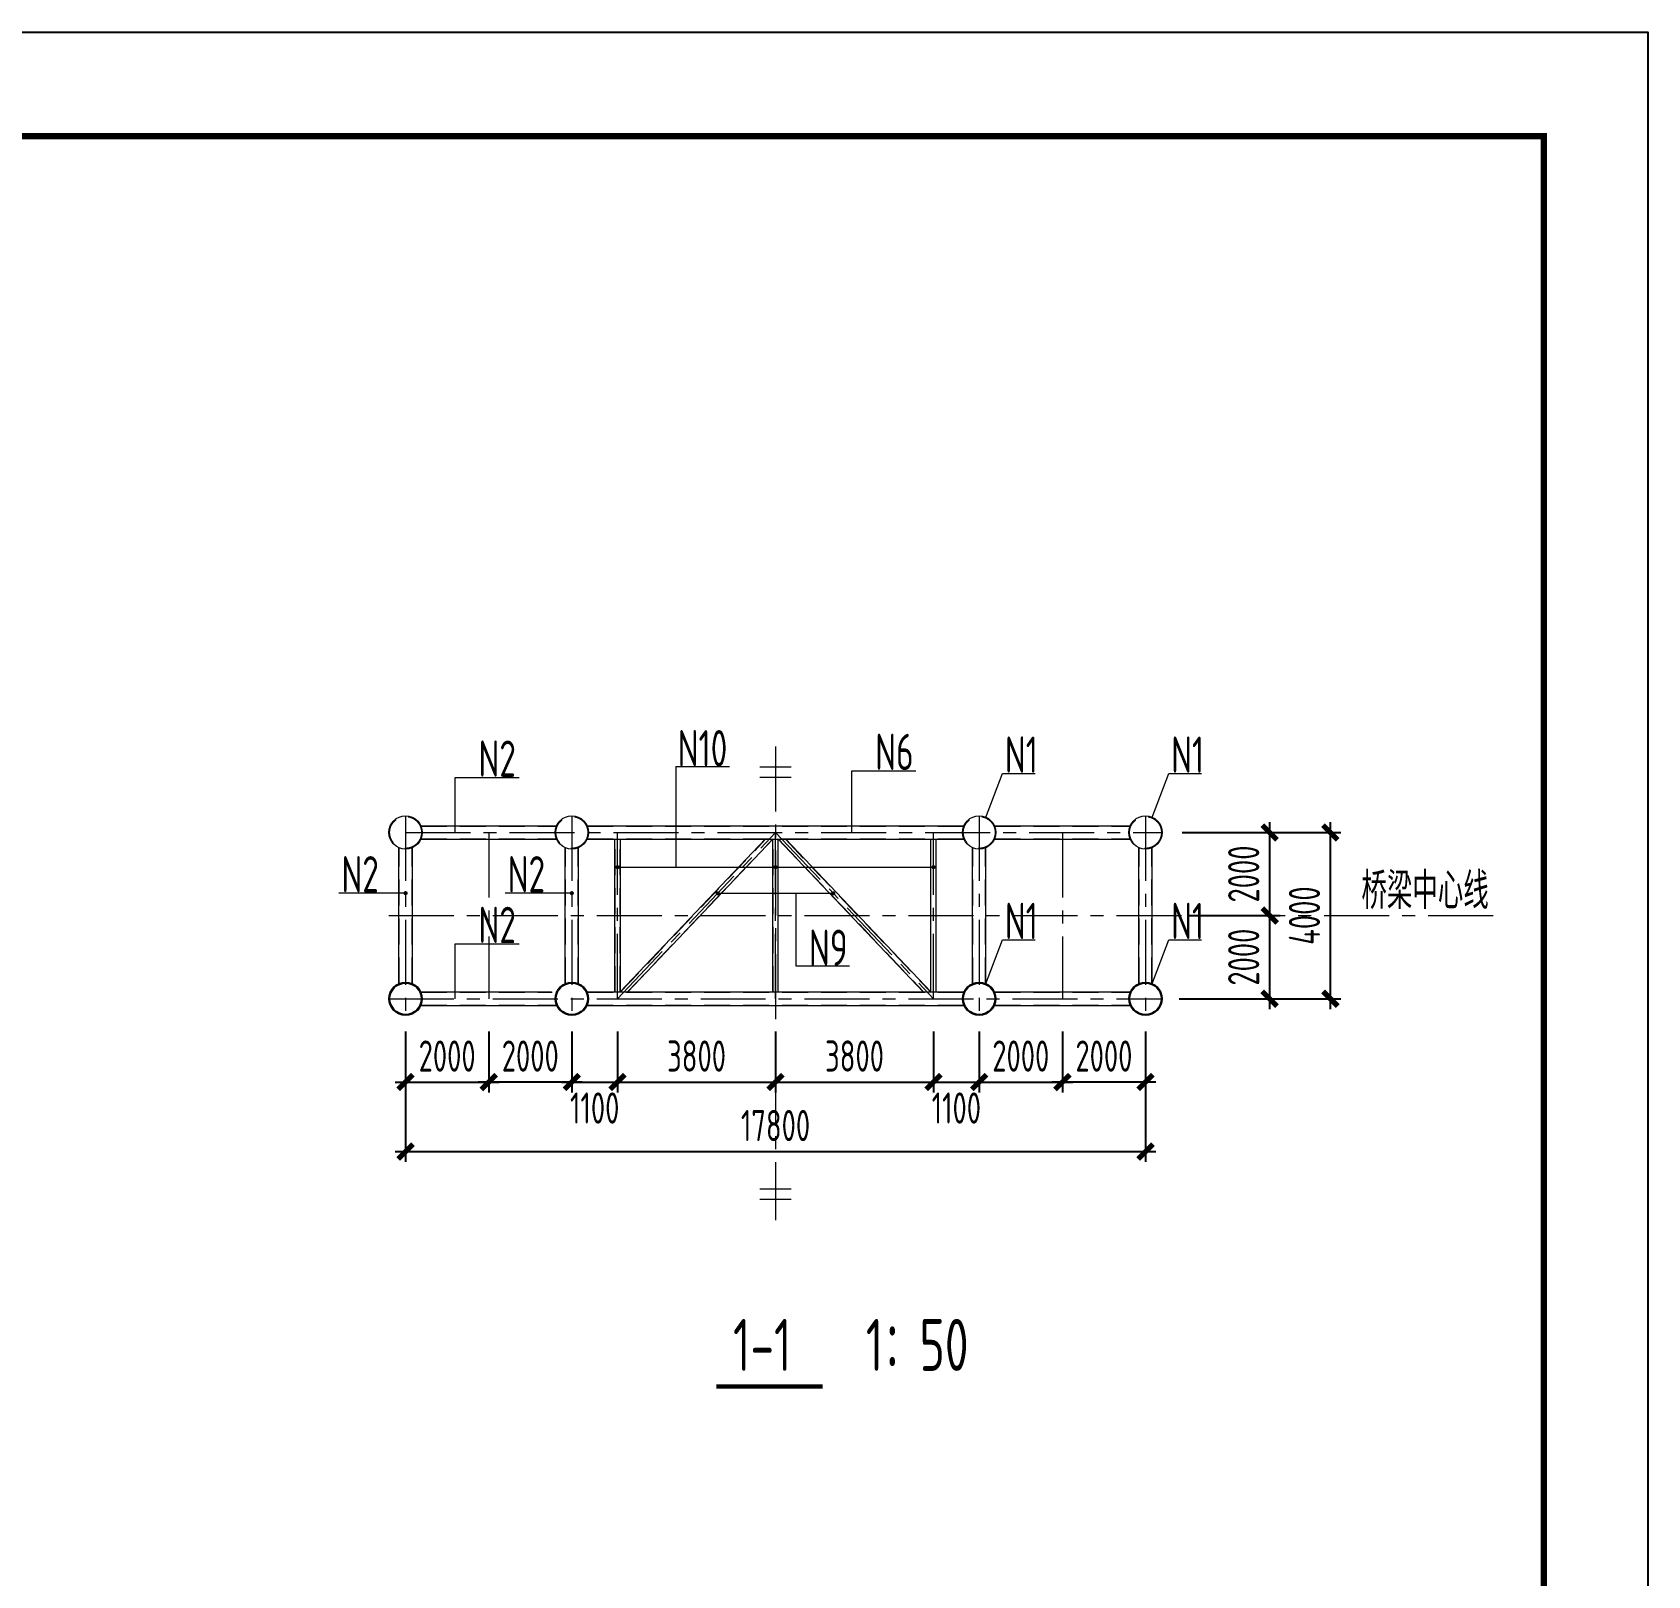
# Model space of a CAD drawing. Extents: x -2876908 to 633791, y -1383861 to 872234.
# Drawn here: x -1151679 to -1073956, y -153616 to -79366 of the extents above; entities that cross this region are included whole.
import ezdxf
from ezdxf.enums import TextEntityAlignment as Align

# ---------------------------------------------------------------- set-up
doc = ezdxf.new("R2010")
doc.units = 0
doc.header["$LTSCALE"] = 5
doc.header["$MEASUREMENT"] = 0
doc.linetypes.add('CENTER', pattern=[2, 1.25, -0.25, 0.25, -0.25])
doc.linetypes.add('DASHED', pattern=[0.75, 0.5, -0.25])
doc.layers.get('0').update_dxf_attribs({"linetype": 'CONTINUOUS', "lineweight": 25})
doc.layers.get('DEFPOINTS').update_dxf_attribs({"color": 35, "linetype": 'CONTINUOUS', "lineweight": 13})
for name, color, linetype, lineweight in [('1粗实线', 1, 'CONTINUOUS', 30), ('3中心线', 6, 'CENTER', 18), ('4虚线', 2, 'DASHED', 18), ('5标注', 3, 'CONTINUOUS', 15), ('6文本', 7, 'CONTINUOUS', 15), ('8轮廓线', 4, 'CONTINUOUS', 15), ('DIM', 3, 'CONTINUOUS', 0), ('HFZT', 5, 'CONTINUOUS', 15), ('REIND', 1, 'CONTINUOUS', 0), ('THIN', 7, 'CONTINUOUS', 0)]:
    doc.layers.add(name, color=color, linetype=linetype, lineweight=lineweight)
doc.layers.add('M_Dim', color=3, linetype='CONTINUOUS')
doc.layers.add('M_Prof', color=2, linetype='CONTINUOUS')
doc.styles.add('TSSD_Dimension', font='tssdeng.shx', dxfattribs={"width": 0.7, "bigfont": 'hztxt.shx'})
doc.styles.add('TSSD_NORM', font='tssdeng.shx', dxfattribs={"width": 0.7, "bigfont": 'hztxt.shx'})
doc.dimstyles.new('SJSYB-(50)$7', dxfattribs={"dimscale": 50, "dimtxt": 3.5, "dimasz": 1.5, "dimexe": 1, "dimexo": 1, "dimgap": 0.65, "dimtad": 1, "dimdec": 0, "dimzin": 0, "dimdsep": 46, "dimtxsty": 'TSSD_NORM', "dimblk": 'OBLIQUE', "dimcen": 0, "dimclrd": 256, "dimclre": 256, "dimclrt": 7, "dimadec": 0, "dimazin": 0, "dimtfac": 1, "dimtdec": 0, "dimtmove": 1, "dimatfit": 3, "dimldrblk": 'NONE', "dimfxl": 4, "dimfxlon": 1, "dimtolj": 1, "dimtzin": 0, "dimlwd": -1, "dimlwe": -1, "dimarcsym": 0})
doc.dimstyles.new('TSSD_100_100', dxfattribs={"dimtxt": 300, "dimasz": 100, "dimexe": 100, "dimexo": 250, "dimgap": 100, "dimtad": 1, "dimdec": 0, "dimzin": 0, "dimdsep": 46, "dimtxsty": 'TSSD_Dimension', "dimblk": 'ARCHTICK', "dimblk1": 'ARCHTICK', "dimblk2": 'ARCHTICK', "dimcen": 0, "dimdle": 100, "dimclrt": 7, "dimadec": 0, "dimazin": 0, "dimtfac": 1, "dimtdec": 0, "dimtix": 1, "dimtmove": 2, "dimatfit": 3, "dimfxl": 1, "dimtolj": 1, "dimtzin": 0, "dimarcsym": 0})

# ---------------------------------------------------------------- blocks, each defined once
blk = doc.blocks.new('施工设计图框')
at = {"color": 7, "linetype": 'Continuous'}
blk.add_lwpolyline([(-395.5, -13.5), (-395.5, 283.5), (24.5, 283.5), (24.5, -13.5), (-395.5, -13.5)], dxfattribs=at)
at = {"layer": '1粗实线', "color": 7, "linetype": 'Continuous', "const_width": 0.6}
blk.add_lwpolyline([(-370.5, -3.5), (-370.5, 273.5), (14.5, 273.5), (14.5, -3.5), (-370.5, -3.5)], dxfattribs=at)
at = {"layer": 'HFZT', "color": 2, "style": 'TSSD_NORM', "width": 0.7}
for tag, height, p in [('比例尺', 2.5, (7.25, 17.5)), ('图号', 2.5, (-20.49, 3.5)), ('日期', 2.5, (7.25, 3.5)), ('图名', 4, (-76.24, 0.75))]:
    blk.add_attdef(tag, text='', height=height, dxfattribs=at).set_placement(p, align=Align.MIDDLE)
blk = doc.blocks.new('_ArchTick')
at = {"color": 0, "linetype": 'ByBlock', "const_width": 0.5}
blk.add_lwpolyline([(-0.71, -0.71), (0.71, 0.71)], dxfattribs=at)
blk = doc.blocks.new('*D1970')
at = {"layer": 'DEFPOINTS', "color": 0, "transparency": 16777216}
for p in [(-1133719, -126184), (-1129719, -126184), (-1129719, -129867)]:
    blk.add_point(p, dxfattribs=at)
at = {"layer": 'DIM', "color": 0, "lineweight": -2, "transparency": 16777216}
for p, q in [((-1133719, -127434), (-1133719, -130367)), ((-1129719, -127434), (-1129719, -130367)), ((-1134219, -129867), (-1129219, -129867))]:
    blk.add_line(p, q, dxfattribs=at)
at = {"layer": 'DIM', "color": 0, "lineweight": -2, "transparency": 16777216, "xscale": 500, "yscale": 500, "zscale": 500, "rotation": 180}
blk.add_blockref('_ArchTick', (-1133719, -129867), dxfattribs=at)
at = {"layer": 'DIM', "color": 0, "lineweight": -2, "transparency": 16777216, "xscale": 500, "yscale": 500, "zscale": 500}
blk.add_blockref('_ArchTick', (-1129719, -129867), dxfattribs=at)
at = {"layer": 'DIM', "color": 7, "transparency": 16777216, "insert": (-1131719, -128617), "char_height": 1500, "attachment_point": 5, "style": 'TSSD_Dimension'}
blk.add_mtext('\\A1;2000', dxfattribs=at)
blk = doc.blocks.new('*D1973')
at = {"layer": 'DEFPOINTS', "color": 0, "transparency": 16777216}
for p in [(-1129719, -126184), (-1125719, -126184), (-1129719, -129867)]:
    blk.add_point(p, dxfattribs=at)
at = {"layer": 'DIM', "color": 0, "lineweight": -2, "transparency": 16777216}
for p, q in [((-1129719, -127434), (-1129719, -130367)), ((-1125719, -127434), (-1125719, -130367)), ((-1125219, -129867), (-1130219, -129867))]:
    blk.add_line(p, q, dxfattribs=at)
at = {"layer": 'DIM', "color": 0, "lineweight": -2, "transparency": 16777216, "xscale": 500, "yscale": 500, "zscale": 500, "rotation": 180}
blk.add_blockref('_ArchTick', (-1129719, -129867), dxfattribs=at)
at = {"layer": 'DIM', "color": 0, "lineweight": -2, "transparency": 16777216, "xscale": 500, "yscale": 500, "zscale": 500}
blk.add_blockref('_ArchTick', (-1125719, -129867), dxfattribs=at)
at = {"layer": 'DIM', "color": 7, "transparency": 16777216, "insert": (-1127719, -128617), "char_height": 1500, "attachment_point": 5, "style": 'TSSD_Dimension'}
blk.add_mtext('\\A1;2000', dxfattribs=at)
blk = doc.blocks.new('*D1974')
at = {"layer": 'DEFPOINTS', "color": 0, "transparency": 16777216}
for p in [(-1106119, -126184), (-1102119, -126184), (-1102119, -129867)]:
    blk.add_point(p, dxfattribs=at)
at = {"layer": 'DIM', "color": 0, "lineweight": -2, "transparency": 16777216}
for p, q in [((-1106119, -127434), (-1106119, -130367)), ((-1102119, -127434), (-1102119, -130367)), ((-1106619, -129867), (-1101619, -129867))]:
    blk.add_line(p, q, dxfattribs=at)
at = {"layer": 'DIM', "color": 0, "lineweight": -2, "transparency": 16777216, "xscale": 500, "yscale": 500, "zscale": 500, "rotation": 180}
blk.add_blockref('_ArchTick', (-1106119, -129867), dxfattribs=at)
at = {"layer": 'DIM', "color": 0, "lineweight": -2, "transparency": 16777216, "xscale": 500, "yscale": 500, "zscale": 500}
blk.add_blockref('_ArchTick', (-1102119, -129867), dxfattribs=at)
at = {"layer": 'DIM', "color": 7, "transparency": 16777216, "insert": (-1104119, -128617), "char_height": 1500, "attachment_point": 5, "style": 'TSSD_Dimension'}
blk.add_mtext('\\A1;2000', dxfattribs=at)
blk = doc.blocks.new('*D1975')
at = {"layer": 'DEFPOINTS', "color": 0, "transparency": 16777216}
for p in [(-1102119, -126184), (-1098119, -126184), (-1102119, -129867)]:
    blk.add_point(p, dxfattribs=at)
at = {"layer": 'DIM', "color": 0, "lineweight": -2, "transparency": 16777216}
for p, q in [((-1102119, -127434), (-1102119, -130367)), ((-1098119, -127434), (-1098119, -130367)), ((-1097619, -129867), (-1102619, -129867))]:
    blk.add_line(p, q, dxfattribs=at)
at = {"layer": 'DIM', "color": 0, "lineweight": -2, "transparency": 16777216, "xscale": 500, "yscale": 500, "zscale": 500, "rotation": 180}
blk.add_blockref('_ArchTick', (-1102119, -129867), dxfattribs=at)
at = {"layer": 'DIM', "color": 0, "lineweight": -2, "transparency": 16777216, "xscale": 500, "yscale": 500, "zscale": 500}
blk.add_blockref('_ArchTick', (-1098119, -129867), dxfattribs=at)
at = {"layer": 'DIM', "color": 7, "transparency": 16777216, "insert": (-1100119, -128617), "char_height": 1500, "attachment_point": 5, "style": 'TSSD_Dimension'}
blk.add_mtext('\\A1;2000', dxfattribs=at)
blk = doc.blocks.new('*D1976')
at = {"layer": 'DEFPOINTS', "color": 0, "transparency": 16777216}
for p in [(-1125719, -126184), (-1123519, -126184), (-1123519, -129867)]:
    blk.add_point(p, dxfattribs=at)
at = {"layer": 'DIM', "color": 0, "lineweight": -2, "transparency": 16777216}
for p, q in [((-1125719, -127434), (-1125719, -130367)), ((-1123519, -127434), (-1123519, -130367)), ((-1126219, -129867), (-1123019, -129867))]:
    blk.add_line(p, q, dxfattribs=at)
at = {"layer": 'DIM', "color": 0, "lineweight": -2, "transparency": 16777216, "xscale": 500, "yscale": 500, "zscale": 500, "rotation": 180}
blk.add_blockref('_ArchTick', (-1125719, -129867), dxfattribs=at)
at = {"layer": 'DIM', "color": 0, "lineweight": -2, "transparency": 16777216, "xscale": 500, "yscale": 500, "zscale": 500}
blk.add_blockref('_ArchTick', (-1123519, -129867), dxfattribs=at)
at = {"layer": 'DIM', "color": 7, "transparency": 16777216, "insert": (-1124619, -131117), "char_height": 1500, "attachment_point": 5, "style": 'TSSD_Dimension'}
blk.add_mtext('\\A1;1100', dxfattribs=at)
blk = doc.blocks.new('*D1977')
at = {"layer": 'DEFPOINTS', "color": 0, "transparency": 16777216}
for p in [(-1123519, -126184), (-1115919, -126184), (-1115919, -129867)]:
    blk.add_point(p, dxfattribs=at)
at = {"layer": 'DIM', "color": 0, "lineweight": -2, "transparency": 16777216}
for p, q in [((-1123519, -127434), (-1123519, -130367)), ((-1115919, -127434), (-1115919, -130367)), ((-1124019, -129867), (-1115419, -129867))]:
    blk.add_line(p, q, dxfattribs=at)
at = {"layer": 'DIM', "color": 0, "lineweight": -2, "transparency": 16777216, "xscale": 500, "yscale": 500, "zscale": 500, "rotation": 180}
blk.add_blockref('_ArchTick', (-1123519, -129867), dxfattribs=at)
at = {"layer": 'DIM', "color": 0, "lineweight": -2, "transparency": 16777216, "xscale": 500, "yscale": 500, "zscale": 500}
blk.add_blockref('_ArchTick', (-1115919, -129867), dxfattribs=at)
at = {"layer": 'DIM', "color": 7, "transparency": 16777216, "insert": (-1119719, -128617), "char_height": 1500, "attachment_point": 5, "style": 'TSSD_Dimension'}
blk.add_mtext('\\A1;3800', dxfattribs=at)
blk = doc.blocks.new('*D1978')
at = {"layer": 'DEFPOINTS', "color": 0, "transparency": 16777216}
for p in [(-1115919, -126184), (-1108319, -126184), (-1108319, -129867)]:
    blk.add_point(p, dxfattribs=at)
at = {"layer": 'DIM', "color": 0, "lineweight": -2, "transparency": 16777216}
for p, q in [((-1115919, -127434), (-1115919, -130367)), ((-1108319, -127434), (-1108319, -130367)), ((-1116419, -129867), (-1107819, -129867))]:
    blk.add_line(p, q, dxfattribs=at)
at = {"layer": 'DIM', "color": 0, "lineweight": -2, "transparency": 16777216, "xscale": 500, "yscale": 500, "zscale": 500, "rotation": 180}
blk.add_blockref('_ArchTick', (-1115919, -129867), dxfattribs=at)
at = {"layer": 'DIM', "color": 0, "lineweight": -2, "transparency": 16777216, "xscale": 500, "yscale": 500, "zscale": 500}
blk.add_blockref('_ArchTick', (-1108319, -129867), dxfattribs=at)
at = {"layer": 'DIM', "color": 7, "transparency": 16777216, "insert": (-1112119, -128617), "char_height": 1500, "attachment_point": 5, "style": 'TSSD_Dimension'}
blk.add_mtext('\\A1;3800', dxfattribs=at)
blk = doc.blocks.new('*D1979')
at = {"layer": 'DEFPOINTS', "color": 0, "transparency": 16777216}
for p in [(-1108319, -126184), (-1106119, -126184), (-1106119, -129867)]:
    blk.add_point(p, dxfattribs=at)
at = {"layer": 'DIM', "color": 0, "lineweight": -2, "transparency": 16777216}
for p, q in [((-1108319, -127434), (-1108319, -130367)), ((-1106119, -127434), (-1106119, -130367)), ((-1108819, -129867), (-1105619, -129867))]:
    blk.add_line(p, q, dxfattribs=at)
at = {"layer": 'DIM', "color": 0, "lineweight": -2, "transparency": 16777216, "xscale": 500, "yscale": 500, "zscale": 500, "rotation": 180}
blk.add_blockref('_ArchTick', (-1108319, -129867), dxfattribs=at)
at = {"layer": 'DIM', "color": 0, "lineweight": -2, "transparency": 16777216, "xscale": 500, "yscale": 500, "zscale": 500}
blk.add_blockref('_ArchTick', (-1106119, -129867), dxfattribs=at)
at = {"layer": 'DIM', "color": 7, "transparency": 16777216, "insert": (-1107219, -131117), "char_height": 1500, "attachment_point": 5, "style": 'TSSD_Dimension'}
blk.add_mtext('\\A1;1100', dxfattribs=at)
blk = doc.blocks.new('*D1980')
at = {"layer": 'DEFPOINTS', "color": 0, "transparency": 16777216}
for p in [(-1133719, -127434), (-1098119, -127434), (-1098119, -133210)]:
    blk.add_point(p, dxfattribs=at)
at = {"layer": 'DIM', "color": 0, "lineweight": -2, "transparency": 16777216}
for p, q in [((-1133719, -128684), (-1133719, -133710)), ((-1098119, -128684), (-1098119, -133710)), ((-1134219, -133210), (-1097619, -133210))]:
    blk.add_line(p, q, dxfattribs=at)
at = {"layer": 'DIM', "color": 0, "lineweight": -2, "transparency": 16777216, "xscale": 500, "yscale": 500, "zscale": 500, "rotation": 180}
blk.add_blockref('_ArchTick', (-1133719, -133210), dxfattribs=at)
at = {"layer": 'DIM', "color": 0, "lineweight": -2, "transparency": 16777216, "xscale": 500, "yscale": 500, "zscale": 500}
blk.add_blockref('_ArchTick', (-1098119, -133210), dxfattribs=at)
at = {"layer": 'DIM', "color": 7, "transparency": 16777216, "insert": (-1115919, -131960), "char_height": 1500, "attachment_point": 5, "style": 'TSSD_Dimension'}
blk.add_mtext('\\A1;17800', dxfattribs=at)
blk = doc.blocks.new('*D1981')
at = {"layer": 'DEFPOINTS', "color": 0, "transparency": 16777216}
for p in [(-1097319, -121859), (-1092144, -121859), (-1097743, -125859)]:
    blk.add_point(p, dxfattribs=at)
at = {"layer": 'DIM', "color": 0, "lineweight": -2, "transparency": 16777216}
for p, q in [((-1096069, -121859), (-1091644, -121859)), ((-1092144, -126359), (-1092144, -121359)), ((-1096493, -125859), (-1091644, -125859))]:
    blk.add_line(p, q, dxfattribs=at)
at = {"layer": 'DIM', "color": 0, "lineweight": -2, "transparency": 16777216, "xscale": 500, "yscale": 500, "zscale": 500}
for p, rotation in [((-1092144, -121859), 90), ((-1092144, -125859), 270)]:
    blk.add_blockref('_ArchTick', p, dxfattribs=dict(at, rotation=rotation))
at = {"layer": 'DIM', "color": 7, "transparency": 16777216, "insert": (-1093394, -123859), "char_height": 1500, "attachment_point": 5, "rotation": 90, "style": 'TSSD_Dimension'}
blk.add_mtext('\\A1;2000', dxfattribs=at)
blk = doc.blocks.new('*D1982')
at = {"layer": 'DEFPOINTS', "color": 0, "transparency": 16777216}
for p in [(-1097600, -117859), (-1092144, -117859), (-1097319, -121859)]:
    blk.add_point(p, dxfattribs=at)
at = {"layer": 'DIM', "color": 0, "lineweight": -2, "transparency": 16777216}
for p, q in [((-1092144, -122359), (-1092144, -117359)), ((-1096350, -117859), (-1091644, -117859)), ((-1096069, -121859), (-1091644, -121859))]:
    blk.add_line(p, q, dxfattribs=at)
at = {"layer": 'DIM', "color": 0, "lineweight": -2, "transparency": 16777216, "xscale": 500, "yscale": 500, "zscale": 500}
for p, rotation in [((-1092144, -117859), 90), ((-1092144, -121859), 270)]:
    blk.add_blockref('_ArchTick', p, dxfattribs=dict(at, rotation=rotation))
at = {"layer": 'DIM', "color": 7, "transparency": 16777216, "insert": (-1093394, -119859), "char_height": 1500, "attachment_point": 5, "rotation": 90, "style": 'TSSD_Dimension'}
blk.add_mtext('\\A1;2000', dxfattribs=at)
blk = doc.blocks.new('_None')
blk = doc.blocks.new('_Oblique')
at = {"color": 0, "linetype": 'ByBlock', "lineweight": -2}
blk.add_line((-0.5, -0.5), (0.5, 0.5), dxfattribs=at)
blk = doc.blocks.new('*D1983')
at = {"layer": 'DEFPOINTS', "color": 0, "transparency": 16777216}
for p in [(-1096350, -117859), (-1089222, -117859), (-1096493, -125859)]:
    blk.add_point(p, dxfattribs=at)
at = {"layer": 'DIM', "color": 0, "lineweight": -2, "transparency": 16777216}
for p, q in [((-1089222, -126359), (-1089222, -117359)), ((-1095100, -117859), (-1088722, -117859)), ((-1095243, -125859), (-1088722, -125859))]:
    blk.add_line(p, q, dxfattribs=at)
at = {"layer": 'DIM', "color": 0, "lineweight": -2, "transparency": 16777216, "xscale": 500, "yscale": 500, "zscale": 500}
for p, rotation in [((-1089222, -117859), 90), ((-1089222, -125859), 270)]:
    blk.add_blockref('_ArchTick', p, dxfattribs=dict(at, rotation=rotation))
at = {"layer": 'DIM', "color": 7, "transparency": 16777216, "insert": (-1090472, -121859), "char_height": 1500, "attachment_point": 5, "rotation": 90, "style": 'TSSD_Dimension'}
blk.add_mtext('\\A1;4000', dxfattribs=at)

msp = doc.modelspace()

# ---------------------------------------------------------------- linework, layer by layer
at = {"layer": '3中心线', "ltscale": 500}
for p, q in [((-1115918.68, -113722.114), (-1115918.68, -136516.173)), ((-1133718.673, -117059.353), (-1133718.673, -126659.353)), ((-1125718.673, -117059.353), (-1125718.673, -126659.353)), ((-1106118.686, -117059.353), (-1106118.686, -126659.353)), ((-1098118.686, -117059.353), (-1098118.686, -126659.353)), ((-1133718.673, -117859.353), (-1097318.686, -117859.353)), ((-1129718.673, -117859.353), (-1129718.673, -125859.353)), ((-1123518.673, -125859.353), (-1123518.673, -117859.353)), ((-1123518.673, -125859.353), (-1115918.68, -117859.353)), ((-1115918.68, -125859.353), (-1115918.68, -117859.353)), ((-1115918.68, -117859.353), (-1108318.686, -125859.353)), ((-1108318.686, -125859.353), (-1108318.686, -117859.353)), ((-1102118.686, -117859.353), (-1102118.686, -125859.353)), ((-1134518.673, -121859.353), (-1081183.624, -121859.353)), ((-1134518.673, -125859.353), (-1097318.686, -125859.353))]:
    msp.add_line(p, q, dxfattribs=at)
at = {"layer": '4虚线', "ltscale": 500}
for p, q in [((-1132980.758, -117550.353), (-1126456.589, -117550.353)), ((-1124980.758, -117550.353), (-1106856.601, -117550.353)), ((-1105380.771, -117550.353), (-1098856.601, -117550.353)), ((-1134027.673, -125121.438), (-1134027.673, -118597.268)), ((-1133409.673, -125121.438), (-1133409.673, -118597.268)), ((-1132980.758, -118168.353), (-1126456.589, -118168.353)), ((-1126027.673, -125121.438), (-1126027.673, -118597.268)), ((-1125409.673, -125121.438), (-1125409.673, -118597.268)), ((-1124980.758, -118168.353), (-1106856.601, -118168.353)), ((-1123639.673, -125534.353), (-1123639.673, -118184.353)), ((-1123397.673, -125534.353), (-1123397.673, -118184.353)), ((-1123376.82, -125534.353), (-1116394.326, -118184.353)), ((-1123043.027, -125534.353), (-1116060.533, -118184.353)), ((-1116039.68, -125534.353), (-1116039.68, -118184.353)), ((-1115797.68, -125534.353), (-1115797.68, -118184.353)), ((-1115776.827, -118184.353), (-1108794.332, -125534.353)), ((-1115443.033, -118184.353), (-1108460.539, -125534.353)), ((-1108439.686, -125534.353), (-1108439.686, -118184.353)), ((-1108197.686, -125534.353), (-1108197.686, -118184.353)), ((-1106427.686, -125121.438), (-1106427.686, -118597.268)), ((-1105809.686, -125121.438), (-1105809.686, -118597.268)), ((-1105380.771, -118168.353), (-1098856.601, -118168.353)), ((-1098427.686, -125121.438), (-1098427.686, -118597.268)), ((-1097809.686, -125121.438), (-1097809.686, -118597.268)), ((-1132980.758, -125550.353), (-1126672.34, -125550.353)), ((-1124980.758, -125550.353), (-1106856.601, -125550.353)), ((-1105380.771, -125550.353), (-1098856.601, -125550.353)), ((-1132980.758, -126168.353), (-1126456.589, -126168.353)), ((-1124980.758, -126168.353), (-1106856.601, -126168.353)), ((-1105380.771, -126168.353), (-1098856.601, -126168.353))]:
    msp.add_line(p, q, dxfattribs=at)
for centre in [(-1133718.673, -117859.353), (-1125718.673, -117859.353), (-1106118.686, -117859.353), (-1098118.686, -117859.353)]:
    msp.add_circle(centre, 768, dxfattribs=at)
at = {"layer": '5标注'}
for p, q in [((-1120710.302, -114684.211), (-1120710.302, -119529.304)), ((-1120710.302, -114684.211), (-1118129.093, -114684.211)), ((-1123518.673, -119529.304), (-1108318.686, -119529.304)), ((-1133718.673, -120780.425), (-1136929.62, -120780.425)), ((-1125718.673, -120780.425), (-1128929.62, -120780.425)), ((-1118698.033, -120784.991), (-1113139.326, -120784.991)), ((-1114941.297, -120784.991), (-1114941.297, -124283.272)), ((-1114941.297, -124283.272), (-1112360.088, -124283.272))]:
    msp.add_line(p, q, dxfattribs=at)
for points in [[(-1112246.411, -117859.353), (-1112246.411, -114892.878), (-1109168.248, -114892.878)], [(-1131333.649, -117859.353), (-1131333.649, -115217.878), (-1128255.487, -115217.878)], [(-1131333.649, -125859.353), (-1131333.649, -123217.878), (-1128255.487, -123217.878)]]:
    msp.add_lwpolyline(points, dxfattribs=at)
at = {"layer": '8轮廓线'}
for p, q in [((-1132987.664, -117534.353), (-1126449.683, -117534.353)), ((-1124987.664, -117534.353), (-1106849.696, -117534.353)), ((-1105387.676, -117534.353), (-1098849.696, -117534.353)), ((-1134043.673, -125128.343), (-1134043.673, -118590.363)), ((-1133393.673, -125128.343), (-1133393.673, -118590.363)), ((-1132987.664, -118184.353), (-1126449.683, -118184.353)), ((-1126043.673, -125128.343), (-1126043.673, -118590.363)), ((-1125393.673, -125128.343), (-1125393.673, -118590.363)), ((-1124987.664, -118184.353), (-1106849.696, -118184.353)), ((-1123651.673, -125534.353), (-1123651.673, -118184.353)), ((-1123393.372, -125534.353), (-1116410.878, -118184.353)), ((-1123385.673, -125534.353), (-1123385.673, -118184.353)), ((-1123026.475, -125534.353), (-1116043.981, -118184.353)), ((-1116051.68, -125534.353), (-1116051.68, -118184.353)), ((-1115793.378, -118184.353), (-1108810.884, -125534.353)), ((-1115785.68, -125534.353), (-1115785.68, -118184.353)), ((-1115426.482, -118184.353), (-1108443.987, -125534.353)), ((-1108451.686, -125534.353), (-1108451.686, -118184.353)), ((-1108185.686, -125534.353), (-1108185.686, -118184.353)), ((-1106443.686, -125128.343), (-1106443.686, -118590.363)), ((-1105793.686, -125128.343), (-1105793.686, -118590.363)), ((-1105387.676, -118184.353), (-1098849.696, -118184.353)), ((-1098443.686, -125128.343), (-1098443.686, -118590.363)), ((-1097793.686, -125128.343), (-1097793.686, -118590.363)), ((-1132987.664, -125534.353), (-1126693.673, -125534.353)), ((-1124987.664, -125534.353), (-1106849.696, -125534.353)), ((-1105387.676, -125534.353), (-1098849.696, -125534.353)), ((-1132987.664, -126184.353), (-1126449.683, -126184.353)), ((-1124987.664, -126184.353), (-1106849.696, -126184.353)), ((-1105387.676, -126184.353), (-1098849.696, -126184.353))]:
    msp.add_line(p, q, dxfattribs=at)
for centre in [(-1133718.673, -117859.353), (-1125718.673, -117859.353), (-1106118.686, -117859.353), (-1098118.686, -117859.353), (-1133718.673, -125859.353), (-1125718.673, -125859.353), (-1106118.686, -125859.353), (-1098118.686, -125859.353)]:
    msp.add_circle(centre, 800, dxfattribs=at)
at = {"layer": 'M_Dim'}
msp.add_lwpolyline([(-1118760.924, -144516.484, 200, 200, 0), (-1113657.224, -144516.484, 200, 200, 0)], format="xyseb", dxfattribs=at)
at = {"layer": 'M_Prof'}
for centre in [(-1133718.673, -125859.353), (-1125718.673, -125859.353), (-1106118.686, -125859.353), (-1098118.686, -125859.353)]:
    msp.add_circle(centre, 768, dxfattribs=at)
at = {"layer": 'REIND', "const_width": 100}
for points in [[(-1123568.673, -119529.304, 1), (-1123468.673, -119529.304, 1)], [(-1115968.68, -119529.304, 1), (-1115868.68, -119529.304, 1)], [(-1108368.686, -119529.304, 1), (-1108268.686, -119529.304, 1)], [(-1133768.673, -120780.425, 1), (-1133668.673, -120780.425, 1)], [(-1125768.673, -120780.425, 1), (-1125668.673, -120780.425, 1)], [(-1118748.033, -120784.991, 1), (-1118648.033, -120784.991, 1)], [(-1113189.326, -120784.991, 1), (-1113089.326, -120784.991, 1)]]:
    msp.add_lwpolyline(points, format="xyb", close=True, dxfattribs=at)
at = {"layer": 'THIN'}
for p, q in [((-1115168.68, -114722.114), (-1116668.68, -114722.114)), ((-1115168.68, -115222.114), (-1116668.68, -115222.114)), ((-1115168.68, -135016.173), (-1116668.68, -135016.173)), ((-1115168.68, -135516.173), (-1116668.68, -135516.173))]:
    msp.add_line(p, q, dxfattribs=at)

# ---------------------------------------------------------------- block references
at = {"xscale": 500, "yscale": 500, "zscale": 500}
msp.add_blockref('施工设计图框', (-1086203.504, -221115.649), dxfattribs=at)

# ---------------------------------------------------------------- texts
at = {"layer": '5标注', "color": 7, "char_height": 1750, "attachment_point": 7, "style": 'TSSD_NORM'}
for s, insert in [('N2', (-1130211.993, -115185.378)), ('N10', (-1120627.799, -114684.211)), ('N6', (-1111124.754, -114860.378)), ('N1', (-1104884.92, -114993.503)), ('N1', (-1096884.92, -114993.503)), ('N2', (-1136806.995, -120747.925)), ('N2', (-1128806.995, -120747.925)), ('桥梁中心线', (-1087728.035, -121551.85)), ('N1', (-1104884.92, -122993.503)), ('N1', (-1096884.92, -122993.503)), ('N2', (-1130211.993, -123185.378)), ('N9', (-1114311.767, -124283.272))]:
    msp.add_mtext(s, dxfattribs=dict(at, insert=insert))
at = {"layer": '6文本', "style": 'TSSD_NORM', "width": 0.7}
for s, p in [('1-1', (-1116558.269, -142513.279)), ('1：50', (-1109101.353, -142513.279))]:
    msp.add_text(s, height=2500, dxfattribs=at).set_placement(p, align=Align.MIDDLE)

# ---------------------------------------------------------------- dimensions: what is measured, and where the dimension line sits
at = {"layer": 'DIM'}
for base, p1, p2, angle, picture, middle in [((-1092143.989, -117859.353), (-1097318.686, -121859.353), (-1097600.139, -117859.353), 90, '*D1982', (-1093393.989, -119859.353)), ((-1089221.691, -117859.353), (-1096493.03, -125859.353), (-1096350.139, -117859.353), 90, '*D1983', (-1090471.691, -121859.353)), ((-1092143.989, -121859.353), (-1097743.03, -125859.353), (-1097318.686, -121859.353), 90, '*D1981', (-1093393.989, -123859.353)), ((-1129718.673, -129866.868), (-1125718.673, -126184.353), (-1129718.673, -126184.353), 180, '*D1973', (-1127718.673, -128616.868)), ((-1102118.686, -129866.868), (-1098118.686, -126184.353), (-1102118.686, -126184.353), 180, '*D1975', (-1100118.686, -128616.868))]:
    dim = msp.add_linear_dim(base=base, p1=p1, p2=p2, angle=angle, dimstyle='TSSD_100_100', override={"dimtxt": 1500, "dimasz": 500, "dimexe": 500, "dimexo": 1250, "dimgap": 500, "dimlfac": 0.5, "dimdle": 500}, dxfattribs=at)
    dim.commit()
    dim.dimension.update_dxf_attribs({"geometry": picture, "text_midpoint": middle})
for base, p1, p2, picture, middle in [((-1129718.673, -129866.868), (-1133718.673, -126184.353), (-1129718.673, -126184.353), '*D1970', (-1131718.673, -128616.868)), ((-1115918.68, -129866.868), (-1123518.673, -126184.353), (-1115918.68, -126184.353), '*D1977', (-1119718.677, -128616.868)), ((-1108318.686, -129866.868), (-1115918.68, -126184.353), (-1108318.686, -126184.353), '*D1978', (-1112118.683, -128616.868)), ((-1102118.686, -129866.868), (-1106118.686, -126184.353), (-1102118.686, -126184.353), '*D1974', (-1104118.686, -128616.868)), ((-1098118.686, -133209.573), (-1133718.673, -127434.353), (-1098118.686, -127434.353), '*D1980', (-1115918.68, -131959.573))]:
    dim = msp.add_linear_dim(base=base, p1=p1, p2=p2, dimstyle='TSSD_100_100', override={"dimtxt": 1500, "dimasz": 500, "dimexe": 500, "dimexo": 1250, "dimgap": 500, "dimlfac": 0.5, "dimdle": 500}, dxfattribs=at)
    dim.commit()
    dim.dimension.update_dxf_attribs({"geometry": picture, "text_midpoint": middle})
for base, p1, p2, picture, middle in [((-1123518.673, -129866.868), (-1125718.673, -126184.353), (-1123518.673, -126184.353), '*D1976', (-1124618.673, -131116.868)), ((-1106118.686, -129866.868), (-1108318.686, -126184.353), (-1106118.686, -126184.353), '*D1979', (-1107218.686, -131116.868))]:
    dim = msp.add_linear_dim(base=base, p1=p1, p2=p2, dimstyle='TSSD_100_100', override={"dimtxt": 1500, "dimasz": 500, "dimexe": 500, "dimexo": 1250, "dimgap": 500, "dimlfac": 0.5, "dimdle": 500}, dxfattribs=at)
    dim.commit()
    dim.dimension.update_dxf_attribs({"geometry": picture, "text_midpoint": middle, "dimtype": 160})

# ---------------------------------------------------------------- leaders
at = {"layer": '5标注', "annotation_type": 0, "has_hookline": 1, "hookline_direction": 0, "text_width": 1460.577}
for points in [[(-1105815.515, -117171.464), (-1104992.42, -115026.003), (-1104917.42, -115026.003)], [(-1097815.515, -117171.464), (-1096992.42, -115026.003), (-1096917.42, -115026.003)], [(-1105815.515, -125171.464), (-1104992.42, -123026.003), (-1104917.42, -123026.003)], [(-1097815.515, -125171.464), (-1096992.42, -123026.003), (-1096917.42, -123026.003)]]:
    msp.add_leader(points, dimstyle='SJSYB-(50)$7', override={"dimgap": 0.65, "dimtad": 1}, dxfattribs=at)

doc.saveas('drawing.dxf')
